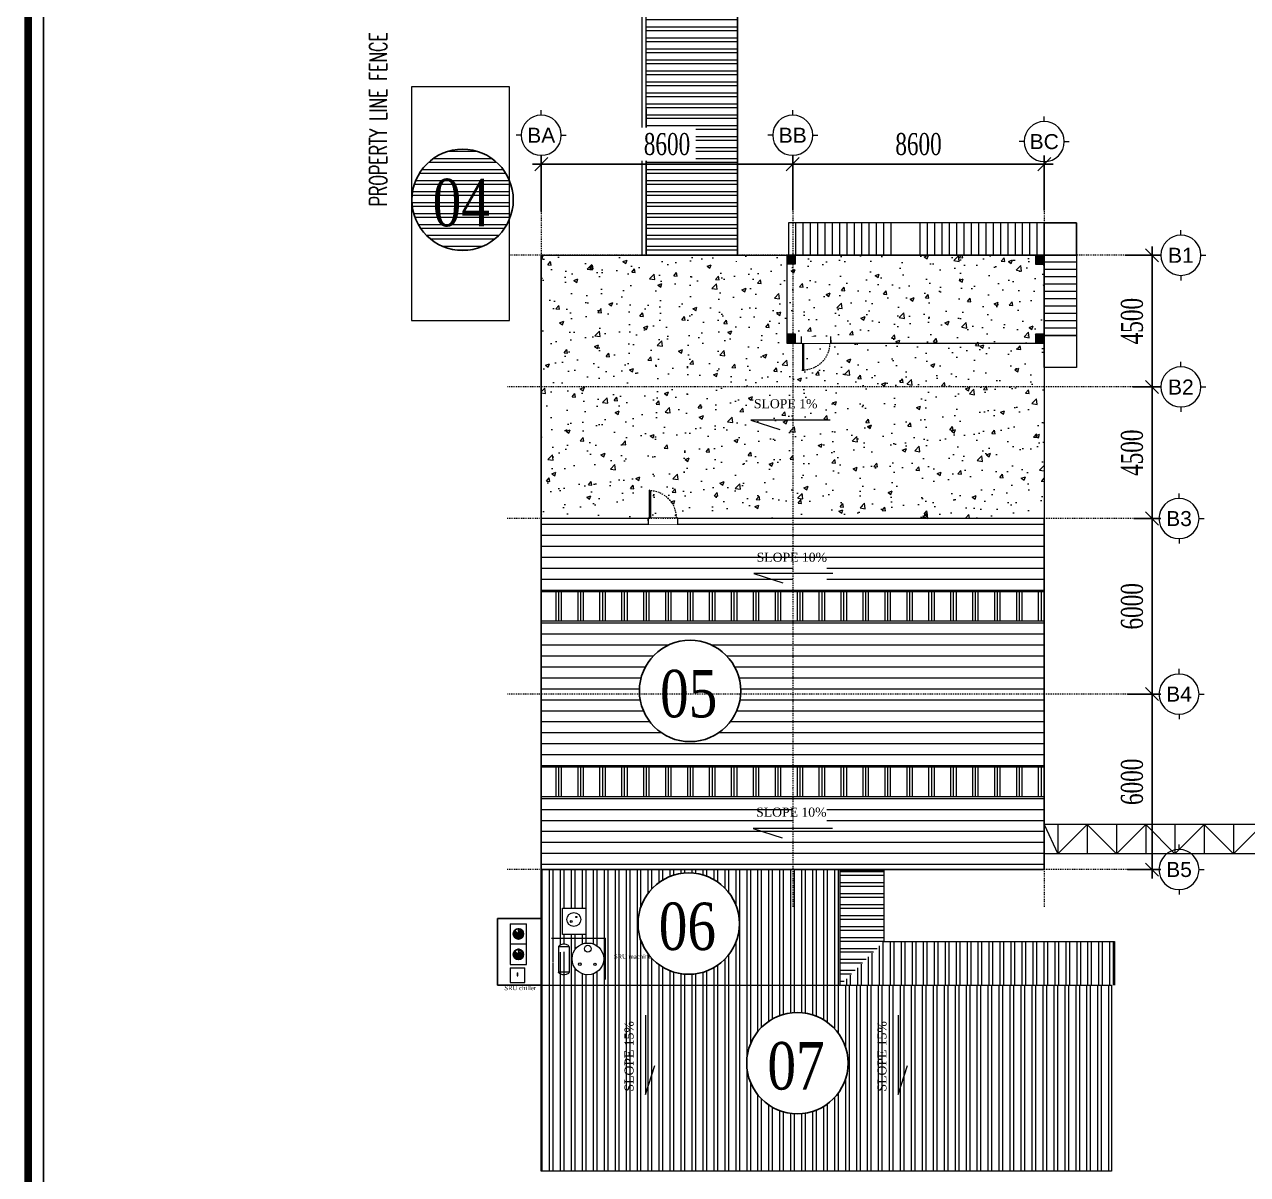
# Model space of a CAD drawing. Header units: inches. Extents: x 315041 to 662841, y -45540 to -35018.
# Drawn here: x 330807.6 to 330947, y -35911.8 to -35780.8 of the extents above; entities that cross this region are included whole.
import ezdxf
from ezdxf.enums import TextEntityAlignment as Align

# ---------------------------------------------------------------- set-up
doc = ezdxf.new("R2010")
doc.units = ezdxf.units.IN
doc.header["$MEASUREMENT"] = 0
for name, pattern in [('XRF-A-GRID LINE$0$CENTER', [50.8, 31.75, -6.35, 6.35, -6.35]), ('XRF-A-RF PLAN$0$ACAD_ISO02W100', [15, 12, -3]), ('XRF-A-RF PLAN$0$CENTER', [50.8, 31.75, -6.35, 6.35, -6.35]), ('XRF-A-RF PLAN$0$DASHED', [0.75, 0.5, -0.25]), ('XRF-A-RF PLAN$0$DASHED2', [0.375, 0.25, -0.125])]:
    doc.linetypes.add(name, pattern=pattern)
for name, color, linetype in [('7', 7, 'Continuous'), ('BAO KHUNG', 31, 'Continuous'), ('CAUTAO', 7, 'Continuous'), ('XRF-A-RF PLAN$0$cat1', 31, 'Continuous'), ('XRF-A-RF PLAN$0$Line', 7, 'Continuous'), ('XRF-A-RF PLAN$0$MText', 7, 'Continuous'), ('XRF-A-RF PLAN$0$Polyline', 7, 'Continuous'), ('XRF-A-RF PLAN$0$TL cloud', 4, 'Continuous'), ('XRF-A-RF PLAN$0$TL- Steel Platform Structure', 30, 'Continuous'), ('XRF-A-RF PLAN$0$TL-Roof', 60, 'Continuous')]:
    doc.layers.add(name, color=color, linetype=linetype)
for name, color, linetype, lineweight in [('XRF-A-GRID LINE$0$text', 2, 'Continuous', 20), ('XRF-A-GRID LINE$0$TL-AXIS', 252, 'Continuous', 15), ('XRF-A-GRID LINE$0$ZONES', 7, 'Continuous', 9), ('XRF-A-RF PLAN$0$DOOR 1', 140, 'Continuous', 15), ('XRF-A-RF PLAN$0$khuat', 9, 'XRF-A-RF PLAN$0$DASHED2', 15), ('XRF-A-RF PLAN$0$TL-AXIS', 252, 'XRF-A-RF PLAN$0$CENTER', 15), ('XRF-A-RF PLAN$0$TL-CSA-AXIS', 252, 'Continuous', 15), ('XRF-A-RF PLAN$0$TL-RC', 4, 'Continuous', 15), ('XRF-A-RF PLAN$0$WIPEOUT', 252, 'Continuous', 40)]:
    doc.layers.add(name, color=color, linetype=linetype, lineweight=lineweight)
doc.styles.add('ST1', font='times.ttf', dxfattribs={"width": 0.7})
doc.styles.add('vntimeh.shx', font='vntimeh.shx', dxfattribs={"width": 0.8, "bigfont": 'bigfont.shx'})
doc.styles.add('XRF-A-GRID LINE$0$ARIALH', font='VHARIAL.TTF')
doc.styles.add('XRF-A-RF PLAN$0$DIM', font='romans.shx', dxfattribs={"width": 0.65})
doc.styles.add('XRF-A-RF PLAN$0$Standard', font='arial.ttf')
doc.styles.add('XRF-A-RF PLAN$0$VNH', font='VHAVAN.TTF', dxfattribs={"height": 150})
doc.dimstyles.new('300', dxfattribs={"dimtxt": 2.5, "dimasz": 1.5, "dimexe": 1, "dimexo": 0, "dimgap": 1, "dimtad": 1, "dimtoh": 1, "dimdec": 0, "dimlfac": 300, "dimzin": 0, "dimdsep": 46, "dimtxsty": 'ST1', "dimblk": 'OBLIQUE', "dimcen": 1, "dimdle": 1, "dimclrd": 8, "dimclre": 8, "dimclrt": 3, "dimadec": 0, "dimazin": 0, "dimtfac": 1, "dimtdec": 0, "dimtix": 1, "dimtofl": 0, "dimtmove": 1, "dimatfit": 3, "dimfxl": 0, "dimtfill": 1, "dimtolj": 1, "dimtzin": 0, "dimlwd": -1, "dimlwe": -1, "dimarcsym": 1})
pattern_1 = [(180, (340786.3139, -31431.4911), (-9e-17, -1.25), []), (180, (340785.8972, -31431.0744), (-9e-17, -1.25), [])]
pattern_2 = [(180, (340786.3139, -31431.4911), (-2e-16, -1.25), [])]
pattern_3 = [(90, (340786.3139, -31431.491), (-2.5, 2e-16), []), (90, (340786.0014, -31431.491), (-2.5, 2e-16), []), (90, (340785.6889, -31431.491), (-2.5, 2e-16), [])]
pattern_4 = [(45, (340786.31387, -31431.491105), (-0.0589255651, 0.0589255651), [])]
pattern_5 = [(90, (9053.7001, 995.3109), (-1.25, 2e-16), []), (90, (9054.1168, 995.7276), (-1.25, 2e-16), [])]

# ---------------------------------------------------------------- blocks, each defined once
blk = doc.blocks.new('A$C75D82031')
at = {"layer": '7', "color": 147, "linetype": 'Continuous'}
blk.add_lwpolyline([(12.33, 57.61), (581.67, 57.61), (581.67, 409.19), (12.33, 409.19)], close=True, dxfattribs=at)
at = {"layer": 'BAO KHUNG', "color": 167, "linetype": 'Continuous', "const_width": 0.871}
blk.add_lwpolyline([(10.59, 9.07), (583.41, 9.07), (583.41, 410.93), (10.59, 410.93)], close=True, dxfattribs=at)
blk = doc.blocks.new('XRF-A-RF PLAN$0$A$C3F6F6984')
at = {"color": 8, "linetype": 'XRF-A-RF PLAN$0$CENTER'}
for p, q in [((0, 400), (800, 400)), ((400, 0), (400, 800))]:
    blk.add_line(p, q, dxfattribs=at)
at = {"color": 8}
for p, q in [((331, 386), (134, 346)), ((347, 354), (196, 221)), ((354, 453), (221, 604)), ((260, 712), (255, 714)), ((260, 89), (255, 85)), ((260, 712), (259, 707)), ((259, 707), (270, 706)), ((265, 97), (260, 93)), ((260, 93), (260, 89)), ((268, 103), (265, 102)), ((265, 102), (265, 97)), ((272, 113), (267, 110)), ((267, 110), (268, 103)), ((270, 706), (270, 697)), ((270, 697), (277, 699)), ((272, 113), (273, 129)), ((280, 134), (273, 129)), ((277, 699), (275, 692)), ((275, 692), (282, 691)), ((285, 143), (280, 139)), ((280, 139), (280, 134)), ((282, 691), (283, 686)), ((291, 152), (282, 151)), ((282, 151), (285, 143)), ((283, 686), (290, 683)), ((290, 683), (290, 678)), ((290, 678), (293, 676)), ((293, 676), (291, 671)), ((291, 671), (301, 668)), ((301, 164), (291, 162)), ((291, 162), (291, 152)), ((306, 177), (300, 172)), ((300, 172), (301, 164)), ((301, 668), (301, 661)), ((301, 661), (309, 660)), ((309, 660), (306, 652)), ((306, 652), (309, 648)), ((314, 188), (306, 182)), ((306, 182), (306, 177)), ((309, 648), (308, 640)), ((308, 640), (313, 637)), ((313, 637), (308, 632)), ((308, 632), (314, 627)), ((308, 632), (308, 632)), ((314, 203), (309, 197)), ((309, 197), (314, 188)), ((313, 210), (314, 203)), ((319, 210), (313, 210)), ((321, 614), (314, 627)), ((324, 611), (319, 604)), ((319, 604), (324, 601)), ((329, 226), (319, 224)), ((319, 224), (319, 218)), ((319, 218), (319, 210)), ((321, 614), (324, 611)), ((324, 601), (324, 594)), ((324, 594), (331, 594)), ((332, 233), (329, 233)), ((329, 233), (329, 226)), ((331, 594), (331, 584)), ((331, 584), (334, 584)), ((336, 239), (332, 239)), ((332, 239), (332, 233)), ((334, 584), (334, 584)), ((334, 584), (334, 578)), ((334, 578), (339, 578)), ((342, 247), (336, 246)), ((336, 246), (336, 239)), ((339, 578), (339, 573)), ((339, 573), (344, 571)), ((350, 254), (342, 252)), ((342, 252), (342, 247)), ((344, 571), (344, 563)), ((344, 563), (349, 563)), ((349, 563), (345, 555)), ((345, 555), (350, 555)), ((386, 469), (346, 666)), ((350, 555), (349, 548)), ((349, 548), (355, 544)), ((350, 262), (350, 254)), ((358, 262), (350, 262)), ((355, 544), (355, 535)), ((355, 535), (360, 535)), ((358, 532), (360, 535)), ((360, 529), (358, 532)), ((360, 273), (358, 262)), ((360, 529), (360, 521)), ((360, 521), (367, 519)), ((367, 273), (360, 273)), ((367, 519), (365, 512)), ((365, 512), (370, 507)), ((370, 507), (365, 504)), ((365, 504), (373, 501)), ((367, 283), (367, 273)), ((372, 283), (367, 283)), ((373, 501), (370, 496)), ((370, 496), (375, 491)), ((375, 437), (370, 429)), ((370, 429), (375, 426)), ((378, 447), (372, 444)), ((372, 444), (375, 437)), ((376, 301), (372, 300)), ((372, 300), (373, 293)), ((373, 293), (372, 290)), ((372, 290), (372, 283)), ((375, 491), (375, 485)), ((375, 485), (380, 480)), ((375, 426), (380, 419)), ((380, 419), (375, 414)), ((375, 414), (380, 409)), ((380, 409), (375, 403)), ((375, 403), (381, 399)), ((381, 309), (376, 305)), ((376, 305), (376, 301)), ((380, 480), (378, 476)), ((378, 476), (381, 473)), ((385, 462), (378, 455)), ((378, 455), (378, 447)), ((381, 399), (378, 395)), ((378, 395), (385, 390)), ((380, 409), (380, 409)), ((385, 390), (380, 381)), ((380, 381), (385, 378)), ((381, 473), (381, 465)), ((381, 465), (385, 462)), ((385, 378), (381, 368)), ((381, 368), (383, 362)), ((382, 315), (381, 309)), ((388, 314), (382, 315)), ((383, 362), (391, 357)), ((395, 327), (388, 326)), ((388, 326), (388, 314)), ((391, 357), (393, 349)), ((393, 349), (393, 345)), ((393, 345), (399, 339)), ((399, 339), (395, 336)), ((395, 336), (395, 327)), ((414, 331), (454, 134)), ((579, 196), (446, 347)), ((449, 449), (647, 647)), ((449, 351), (647, 153)), ((604, 579), (453, 446)), ((469, 414), (666, 454))]:
    blk.add_line(p, q, dxfattribs=at)
for radius in [350, 70]:
    blk.add_circle((400, 400), radius, dxfattribs=at)
for centre, radius, start, end in [((141, 312), 35, 101.38841, 175.53743), ((212, 307), 106, 175.53743, 237.23938), ((173, 247), 35, 237.23938, 311.38841), ((247, 627), 35, 147.23938, 221.38841), ((307, 588), 106, 85.53743, 147.23938), ((400, 400), 336, 245.59179, 114.14571), ((400, 400), 322, 245.72287, 112.61675), ((400, 400), 308, 245.51721, 112.09153), ((400, 400), 280, 245.45336, 110.66881), ((400, 400), 238, 246.75817, 110.57755), ((312, 659), 35, 11.38841, 85.53743), ((400, 400), 196, 245.64835, 109.79535), ((400, 400), 154, 251.16998, 108.31454), ((400, 400), 112, 255.73424, 105.73118), ((488, 141), 35, 191.38841, 265.53743), ((493, 212), 106, 265.53743, 327.23938), ((553, 173), 35, 327.23938, 41.38841), ((627, 553), 35, 57.23938, 131.38841), ((588, 493), 106, 355.53743, 57.23938), ((659, 488), 35, 281.38841, 355.53743)]:
    blk.add_arc(centre, radius, start, end, dxfattribs=at)
blk = doc.blocks.new('XRF-A-RF PLAN$0$A$C4d860a68')
at = {"layer": 'XRF-A-RF PLAN$0$TL- Steel Platform Structure', "lineweight": 0, "ltscale": 1e-09}
for p, q in [((0, 4950), (0, 3850)), ((250, 4950), (250, 3850)), ((500, 4950), (500, 3850)), ((750, 4950), (750, 3850)), ((1000, 4950), (1000, 3850)), ((1250, 4950), (1250, 3850)), ((1500, 4950), (1500, 3850)), ((1750, 4950), (1750, 3850)), ((2000, 4950), (2000, 3850)), ((2250, 4950), (2250, 3850)), ((2500, 4950), (2500, 3850)), ((2750, 4950), (2750, 3850)), ((3000, 4950), (3000, 3850)), ((3250, 4950), (3250, 3850)), ((3500, 4950), (3500, 3850)), ((4500, 4950), (4500, 3850)), ((4750, 4950), (4750, 3850)), ((5000, 4950), (5000, 3850)), ((5250, 4950), (5250, 3850)), ((5500, 4950), (5500, 3850)), ((5750, 4950), (5750, 3850)), ((6000, 4950), (6000, 3850)), ((6250, 4950), (6250, 3850)), ((6500, 4950), (6500, 3850)), ((6750, 4950), (6750, 3850)), ((7000, 4950), (7000, 3850)), ((7250, 4950), (7250, 3850)), ((7500, 4950), (7500, 3850)), ((7750, 4950), (7750, 3850)), ((8000, 4950), (8000, 3850)), ((8250, 4950), (8250, 3850)), ((8500, 4950), (8500, 3850)), ((8750, 4950), (8750, 3850)), ((9850, 3850), (8766, 3850)), ((9850, 3600), (8750, 3600)), ((9850, 3350), (8750, 3350)), ((9850, 3100), (8750, 3100)), ((9850, 2850), (8750, 2850)), ((9850, 2600), (8750, 2600)), ((9850, 2350), (8750, 2350)), ((9850, 2100), (8750, 2100)), ((9850, 1850), (8750, 1850)), ((9850, 1600), (8750, 1600)), ((9850, 1350), (8750, 1350)), ((9850, 1100), (8750, 1100))]:
    blk.add_line(p, q, dxfattribs=at)
for points in [[(9850, 4950), (0, 4950), (0, 3850), (9850, 3850)], [(8750, 4950), (9850, 4950), (9850, 3850), (8750, 3850)], [(8750, 1100), (9850, 1100), (9850, 0), (8750, 0)]]:
    blk.add_lwpolyline(points, close=True, dxfattribs=at)
for points in [[(8750, 3850), (8750, 1100)], [(9850, 3850), (9850, 1100)]]:
    blk.add_lwpolyline(points, dxfattribs=at)
blk = doc.blocks.new('XRF-A-RF PLAN$0$pb')
at = {"layer": 'XRF-A-RF PLAN$0$TL- Steel Platform Structure', "lineweight": 0, "ltscale": 1e-09}
for p, q in [((-2252251, -1332146), (-2261191, -1332146)), ((-2261191, -1332146), (-2260721, -1333146)), ((-2260721, -1332146), (-2260721, -1333146)), ((-2260721, -1333146), (-2259721, -1332146)), ((-2259721, -1332146), (-2259721, -1333146)), ((-2259721, -1332146), (-2258721, -1333146)), ((-2258721, -1332146), (-2258721, -1333146)), ((-2258721, -1333146), (-2257721, -1332146)), ((-2257721, -1332146), (-2257721, -1333146)), ((-2257721, -1332146), (-2256721, -1333146)), ((-2256721, -1332146), (-2256721, -1333146)), ((-2256721, -1333146), (-2255721, -1332146)), ((-2255721, -1332146), (-2255721, -1333146)), ((-2255721, -1332146), (-2254721, -1333146)), ((-2254721, -1332146), (-2254721, -1333146)), ((-2254721, -1333146), (-2253721, -1332146)), ((-2253721, -1332146), (-2252721, -1333146)), ((-2252721, -1333146), (-2252251, -1332146)), ((-2252251, -1333146), (-2261191, -1333146))]:
    blk.add_line(p, q, dxfattribs=at)
blk = doc.blocks.new('XRF-A-RF PLAN$0$D 1000')
at = {"color": 8, "ltscale": 3}
blk.add_line((35, 150), (965, 150), dxfattribs=at)
at = {"ltscale": 3}
for points in [[(35, 1097), (30, 1097), (30, 1063), (35, 1063)], [(35, 150), (35, 1080), (75, 1080), (75, 150)], [(37, 152), (37, 1078), (73, 1078), (73, 152)]]:
    blk.add_lwpolyline(points, close=True, dxfattribs=at)
for points in [[(50, 100), (50, 50), (0, 50), (0, 150), (35, 150), (35, 100), (50, 100), (50, 50)], [(950, 100), (950, 50), (1000, 50), (1000, 150), (965, 150), (965, 100), (950, 100), (950, 50)]]:
    blk.add_lwpolyline(points, dxfattribs=at)
blk.add_circle((35, 150), 10.4, dxfattribs=at)
at = {"color": 8, "linetype": 'XRF-A-RF PLAN$0$DASHED', "ltscale": 100}
blk.add_arc((35, 150), 930, 360, 90, dxfattribs=at)
blk.add_wipeout([(0, 150), (0, -70), (1000, -70), (1000, 150)]).dxf.layer = 'XRF-A-RF PLAN$0$WIPEOUT'
for points in [[(0, 150), (0, -70)], [(1000, 150), (1000, -70)]]:
    blk.add_lwpolyline(points)
blk = doc.blocks.new('XRF-A-GRID LINE$0$truc')
at = {"layer": 'XRF-A-GRID LINE$0$text', "color": 8}
for p, q in [((0, 4), (0, 5)), ((-4, 0), (-5, 0)), ((4, 0), (5, 0)), ((0, -4), (0, -5))]:
    blk.add_line(p, q, dxfattribs=at)
blk.add_circle((0, 0), 4, dxfattribs=at)
at = {"layer": 'XRF-A-GRID LINE$0$text', "color": 8, "style": 'XRF-A-GRID LINE$0$ARIALH'}
blk.add_attdef('TENTRUCDINHVI', text='', height=3, dxfattribs=at).set_placement((0, 0), align=Align.MIDDLE)
blk = doc.blocks.new('XRF-A-GRID LINE')
at = {"layer": 'XRF-A-GRID LINE$0$TL-AXIS', "linetype": 'XRF-A-GRID LINE$0$CENTER', "lineweight": 0, "ltscale": 0.01}
for p, q in [((-2975945, -1309435), (-2975945, -1334959)), ((-2967345, -1309435), (-2967345, -1334959)), ((-2958745, -1309435), (-2958745, -1334959)), ((-2955302, -1312682), (-2977031, -1312682)), ((-2954994, -1317182), (-2977110, -1317182)), ((-2955302, -1321682), (-2977110, -1321682)), ((-2954994, -1327682), (-2977110, -1327682)), ((-2955302, -1333682), (-2977110, -1333682))]:
    blk.add_line(p, q, dxfattribs=at)
ref = blk.add_blockref('XRF-A-GRID LINE$0$truc', (-2975945, -1308578), dxfattribs=dict(at, xscale=-171.4285714291036, yscale=171.4285714291036, zscale=171.4285714285714, rotation=180))
ref.add_attrib('TENTRUCDINHVI', 'BA', dxfattribs={"layer": 'XRF-A-GRID LINE$0$ZONES', "height": 514.3, "style": 'XRF-A-GRID LINE$0$ARIALH'}).set_placement((-2975945, -1308578), align=Align.MIDDLE)
ref = blk.add_blockref('XRF-A-GRID LINE$0$truc', (-2967345, -1308578), dxfattribs=dict(at, xscale=-171.4285714291036, yscale=171.4285714291036, zscale=171.4285714285714, rotation=180))
ref.add_attrib('TENTRUCDINHVI', 'BB', dxfattribs={"layer": 'XRF-A-GRID LINE$0$ZONES', "height": 514.3, "style": 'XRF-A-GRID LINE$0$ARIALH'}).set_placement((-2967345, -1308578), align=Align.MIDDLE)
ref = blk.add_blockref('XRF-A-GRID LINE$0$truc', (-2958745, -1308795), dxfattribs=dict(at, xscale=-171.4285714291036, yscale=171.4285714291036, zscale=171.4285714285714, rotation=180))
ref.add_attrib('TENTRUCDINHVI', 'BC', dxfattribs={"layer": 'XRF-A-GRID LINE$0$ZONES', "height": 514.3, "style": 'XRF-A-GRID LINE$0$ARIALH'}).set_placement((-2958745, -1308795), align=Align.MIDDLE)
ref = blk.add_blockref('XRF-A-GRID LINE$0$truc', (-2954073, -1312682), dxfattribs=dict(at, xscale=-171.4285714291036, yscale=171.4285714291036, zscale=171.4285714285714, rotation=180))
ref.add_attrib('TENTRUCDINHVI', 'B1', dxfattribs={"layer": 'XRF-A-GRID LINE$0$ZONES', "height": 514.3, "style": 'XRF-A-GRID LINE$0$ARIALH'}).set_placement((-2954073, -1312682), align=Align.MIDDLE)
ref = blk.add_blockref('XRF-A-GRID LINE$0$truc', (-2954073, -1317182), dxfattribs=dict(at, xscale=-171.4285714291036, yscale=171.4285714291036, zscale=171.4285714285714, rotation=180))
ref.add_attrib('TENTRUCDINHVI', 'B2', dxfattribs={"layer": 'XRF-A-GRID LINE$0$ZONES', "height": 514.3, "style": 'XRF-A-GRID LINE$0$ARIALH'}).set_placement((-2954073, -1317182), align=Align.MIDDLE)
ref = blk.add_blockref('XRF-A-GRID LINE$0$truc', (-2954137, -1321682), dxfattribs=dict(at, xscale=-171.4285714291036, yscale=171.4285714291036, zscale=171.4285714285714, rotation=180))
ref.add_attrib('TENTRUCDINHVI', 'B3', dxfattribs={"layer": 'XRF-A-GRID LINE$0$ZONES', "height": 514.3, "style": 'XRF-A-GRID LINE$0$ARIALH'}).set_placement((-2954137, -1321682), align=Align.MIDDLE)
ref = blk.add_blockref('XRF-A-GRID LINE$0$truc', (-2954137, -1327682), dxfattribs=dict(at, xscale=-171.4285714291036, yscale=171.4285714291036, zscale=171.4285714285714, rotation=180))
ref.add_attrib('TENTRUCDINHVI', 'B4', dxfattribs={"layer": 'XRF-A-GRID LINE$0$ZONES', "height": 514.3, "style": 'XRF-A-GRID LINE$0$ARIALH'}).set_placement((-2954137, -1327682), align=Align.MIDDLE)
ref = blk.add_blockref('XRF-A-GRID LINE$0$truc', (-2954137, -1333682), dxfattribs=dict(at, xscale=-171.4285714291036, yscale=171.4285714291036, zscale=171.4285714285714, rotation=180))
ref.add_attrib('TENTRUCDINHVI', 'B5', dxfattribs={"layer": 'XRF-A-GRID LINE$0$ZONES', "height": 514.3, "style": 'XRF-A-GRID LINE$0$ARIALH'}).set_placement((-2954137, -1333682), align=Align.MIDDLE)
blk = doc.blocks.new('_Oblique')
at = {"color": 0, "linetype": 'ByBlock', "lineweight": -2}
blk.add_line((-0.5, -0.5), (0.5, 0.5), dxfattribs=at)
blk = doc.blocks.new('*D86')
at = {"color": 8, "linetype": 'Continuous', "transparency": 16777216}
for p, q in [((330936.12, -35878.1), (330936.12, -35856.1)), ((330933.33, -35857.1), (330937.12, -35857.1)), ((330933.33, -35877.1), (330937.12, -35877.1))]:
    blk.add_line(p, q, dxfattribs=at)
at = {"layer": 'Defpoints', "color": 0, "transparency": 16777216}
for p in [(330933.33, -35857.1), (330936.12, -35857.1), (330933.33, -35877.1)]:
    blk.add_point(p, dxfattribs=at)
at = {"color": 8, "transparency": 16777216, "xscale": 1.5, "yscale": 1.5, "zscale": 1.5}
for p, rotation in [((330936.12, -35857.1), 90), ((330936.12, -35877.1), 270)]:
    blk.add_blockref('_Oblique', p, dxfattribs=dict(at, rotation=rotation))
at = {"color": 3, "transparency": 16777216, "insert": (330933.84, -35867.1), "char_height": 2.5, "attachment_point": 5, "rotation": 90, "style": 'ST1', "bg_fill": 3, "box_fill_scale": 1.25, "bg_fill_color": 256, "bg_fill_true_color": 13158600, "bg_fill_transparency": 16672372}
blk.add_mtext('\\A1;6000', dxfattribs=at)
blk = doc.blocks.new('*D87')
at = {"color": 8, "linetype": 'Continuous', "transparency": 16777216}
for p, q in [((330934.04, -35837.1), (330937.12, -35837.1)), ((330936.12, -35858.1), (330936.12, -35836.1)), ((330933.33, -35857.1), (330937.12, -35857.1))]:
    blk.add_line(p, q, dxfattribs=at)
at = {"layer": 'Defpoints', "color": 0, "transparency": 16777216}
for p in [(330934.04, -35837.1), (330936.12, -35837.1), (330933.33, -35857.1)]:
    blk.add_point(p, dxfattribs=at)
at = {"color": 8, "transparency": 16777216, "xscale": 1.5, "yscale": 1.5, "zscale": 1.5}
for p, rotation in [((330936.12, -35837.1), 90), ((330936.12, -35857.1), 270)]:
    blk.add_blockref('_Oblique', p, dxfattribs=dict(at, rotation=rotation))
at = {"color": 3, "transparency": 16777216, "insert": (330933.84, -35847.1), "char_height": 2.5, "attachment_point": 5, "rotation": 90, "style": 'ST1', "bg_fill": 3, "box_fill_scale": 1.25, "bg_fill_color": 256, "bg_fill_true_color": 13158600, "bg_fill_transparency": 1019152}
blk.add_mtext('\\A1;6000', dxfattribs=at)
blk = doc.blocks.new('*D88')
at = {"color": 8, "linetype": 'Continuous', "transparency": 16777216}
for p, q in [((330936.12, -35838.1), (330936.12, -35821.1)), ((330933.93, -35822.1), (330937.12, -35822.1)), ((330934.04, -35837.1), (330937.12, -35837.1))]:
    blk.add_line(p, q, dxfattribs=at)
at = {"layer": 'Defpoints', "color": 0, "transparency": 16777216}
for p in [(330933.93, -35822.1), (330936.12, -35822.1), (330934.04, -35837.1)]:
    blk.add_point(p, dxfattribs=at)
at = {"color": 8, "transparency": 16777216, "xscale": 1.5, "yscale": 1.5, "zscale": 1.5}
for p, rotation in [((330936.12, -35822.1), 90), ((330936.12, -35837.1), 270)]:
    blk.add_blockref('_Oblique', p, dxfattribs=dict(at, rotation=rotation))
at = {"color": 3, "transparency": 16777216, "insert": (330933.84, -35829.6), "char_height": 2.5, "attachment_point": 5, "rotation": 90, "style": 'ST1', "bg_fill": 3, "box_fill_scale": 1.25, "bg_fill_color": 256, "bg_fill_true_color": 13158600, "bg_fill_transparency": 1019152}
blk.add_mtext('\\A1;4500', dxfattribs=at)
blk = doc.blocks.new('*D89')
at = {"color": 8, "linetype": 'Continuous', "transparency": 16777216}
for p, q in [((330936.12, -35823.1), (330936.12, -35806.1)), ((330933, -35807.1), (330937.12, -35807.1)), ((330933.93, -35822.1), (330937.12, -35822.1))]:
    blk.add_line(p, q, dxfattribs=at)
at = {"layer": 'Defpoints', "color": 0, "transparency": 16777216}
for p in [(330933, -35807.1), (330936.12, -35807.1), (330933.93, -35822.1)]:
    blk.add_point(p, dxfattribs=at)
at = {"color": 8, "transparency": 16777216, "xscale": 1.5, "yscale": 1.5, "zscale": 1.5}
for p, rotation in [((330936.12, -35807.1), 90), ((330936.12, -35822.1), 270)]:
    blk.add_blockref('_Oblique', p, dxfattribs=dict(at, rotation=rotation))
at = {"color": 3, "transparency": 16777216, "insert": (330933.84, -35814.6), "char_height": 2.5, "attachment_point": 5, "rotation": 90, "style": 'ST1', "bg_fill": 3, "box_fill_scale": 1.25, "bg_fill_color": 256, "bg_fill_true_color": 13158600, "bg_fill_transparency": 1019152}
blk.add_mtext('\\A1;4500', dxfattribs=at)
blk = doc.blocks.new('*D90')
at = {"color": 8, "linetype": 'Continuous', "transparency": 16777216}
for p, q in [((330895.16, -35801.98), (330895.16, -35795.72)), ((330923.83, -35801.98), (330923.83, -35795.72)), ((330924.83, -35796.72), (330894.16, -35796.72))]:
    blk.add_line(p, q, dxfattribs=at)
at = {"layer": 'Defpoints', "color": 0, "transparency": 16777216}
for p in [(330895.16, -35796.72), (330895.16, -35801.98), (330923.83, -35801.98)]:
    blk.add_point(p, dxfattribs=at)
at = {"color": 8, "transparency": 16777216, "xscale": 1.5, "yscale": 1.5, "zscale": 1.5, "rotation": 180}
blk.add_blockref('_Oblique', (330895.16, -35796.72), dxfattribs=at)
at = {"color": 8, "transparency": 16777216, "xscale": 1.5, "yscale": 1.5, "zscale": 1.5}
blk.add_blockref('_Oblique', (330923.83, -35796.72), dxfattribs=at)
at = {"color": 3, "transparency": 16777216, "insert": (330909.5, -35794.44), "char_height": 2.5, "attachment_point": 5, "style": 'ST1', "bg_fill": 3, "box_fill_scale": 1.25, "bg_fill_color": 256, "bg_fill_true_color": 13158600, "bg_fill_transparency": 1019152}
blk.add_mtext('\\A1;8600', dxfattribs=at)
blk = doc.blocks.new('*D91')
at = {"color": 8, "linetype": 'Continuous', "transparency": 16777216}
for p, q in [((330866.5, -35802.12), (330866.5, -35795.72)), ((330895.16, -35801.98), (330895.16, -35795.72)), ((330896.16, -35796.72), (330865.5, -35796.72))]:
    blk.add_line(p, q, dxfattribs=at)
at = {"layer": 'Defpoints', "color": 0, "transparency": 16777216}
for p in [(330866.5, -35796.72), (330866.5, -35802.12), (330895.16, -35801.98)]:
    blk.add_point(p, dxfattribs=at)
at = {"color": 8, "transparency": 16777216, "xscale": 1.5, "yscale": 1.5, "zscale": 1.5, "rotation": 180}
blk.add_blockref('_Oblique', (330866.5, -35796.72), dxfattribs=at)
at = {"color": 8, "transparency": 16777216, "xscale": 1.5, "yscale": 1.5, "zscale": 1.5}
blk.add_blockref('_Oblique', (330895.16, -35796.72), dxfattribs=at)
at = {"color": 3, "transparency": 16777216, "insert": (330880.83, -35794.44), "char_height": 2.5, "attachment_point": 5, "style": 'ST1', "bg_fill": 3, "box_fill_scale": 1.25, "bg_fill_color": 256, "bg_fill_true_color": 13158600, "bg_fill_transparency": 1019152}
blk.add_mtext('\\A1;8600', dxfattribs=at)

msp = doc.modelspace()

# ---------------------------------------------------------------- hatches: boundary and pattern name
at = {"layer": 'XRF-A-RF PLAN$0$TL-RC', "lineweight": 0, "ltscale": 1e-09, "transparency": 33554559}
h = msp.add_hatch(dxfattribs=at)
h.set_pattern_fill('AR-CONC', color=256, scale=0.666667)
h.set_pattern_definition([(50, (340786.314, -31431.491), (4.7817346, -0.4183476), [0.5, -5.5]), (355, (340786.314, -31431.491), (-0.925009, 5.0146142), [0.4, -4.4]), (100.451444, (340786.7124, -31431.526), (3.8567256, 4.5962666), [0.4249346, -4.6742807]), (46.1842, (340786.314, -31430.158), (7.1149422, -1.103462), [0.75, -8.25]), (96.635635, (340786.907, -31430.25), (6.2310796, 6.494124), [0.6374023, -7.011425]), (351.184164, (340786.314, -31430.158), (6.2310796, 6.494124), [0.6, -6.6]), (21, (340786.9805, -31430.491), (3.9793803, -2.684126), [0.5, -5.5]), (326, (340786.9805, -31430.491), (1.6221022, 4.8343336), [0.4, -4.4]), (71.451445, (340787.312, -31430.715), (5.6014825, 2.1502077), [0.4249346, -4.6742807]), (37.5, (340786.3139, -31431.4911), (0.0810657, 2.21929236), [0, -4.3466667, 0, -4.4666667, 0, -4.4166667]), (7.5, (340786.3139, -31431.491), (1.7537969, 2.6294114), [0, -2.54666667, 0, -4.24666667, 0, -1.68333333]), (327.5, (340784.8272, -31431.4911), (3.55881624, -0.1503658), [0, -1.6666667, 0, -5.2, 0, -6.9]), (317.5, (340784.1605, -31431.491), (3.8879078, 0.66736655), [0, -2.1666667, 0, -3.4533333, 0, -4.9])])
h.paths.add_polyline_path([(330866.4965, -35807.0965), (330923.8298, -35807.0665), (330923.8298, -35877.0965), (330923.8298, -35837.0965), (330866.4965, -35837.0965)])
at = {"layer": 'XRF-A-RF PLAN$0$TL-RC', "lineweight": 0, "ltscale": 1e-09}
h = msp.add_hatch(dxfattribs=at)
h.set_pattern_fill('ANSI31', color=256, scale=0.666667)
h.set_pattern_definition(pattern_4)
h.paths.add_polyline_path([(330894.4965, -35808.0665), (330895.4965, -35808.0665), (330895.4965, -35807.0665), (330894.4965, -35807.0665)])
h = msp.add_hatch(dxfattribs=at)
h.set_pattern_fill('ANSI31', color=256, scale=0.666667)
h.set_pattern_definition(pattern_4)
h.paths.add_polyline_path([(330922.8298, -35808.0965), (330923.8298, -35808.0965), (330923.8298, -35807.0965), (330922.8298, -35807.0965)])
h = msp.add_hatch(dxfattribs=at)
h.set_pattern_fill('ANSI31', color=256, scale=0.666667)
h.set_pattern_definition(pattern_4)
h.paths.add_polyline_path([(330894.4965, -35817.0965), (330895.4965, -35817.0965), (330895.4965, -35816.0965), (330894.4965, -35816.0965)])
h = msp.add_hatch(dxfattribs=at)
h.set_pattern_fill('ANSI31', color=256, scale=0.666667)
h.set_pattern_definition(pattern_4)
h.paths.add_polyline_path([(330922.8298, -35817.0965), (330923.8298, -35817.0965), (330923.8298, -35816.0965), (330922.8298, -35816.0965)])
at = {"layer": 'XRF-A-RF PLAN$0$TL-Roof', "lineweight": 0, "ltscale": 1e-09, "transparency": 33554687}
h = msp.add_hatch(dxfattribs=at)
h.set_pattern_fill('ANSI32', color=256, scale=3.333333, angle=135)
h.set_pattern_definition(pattern_1)
h.paths.add_polyline_path([(330888.8641, -35774.3116), (330878.4641, -35774.3116), (330878.4641, -35807.0848), (330888.8641, -35807.0848)])
h = msp.add_hatch(dxfattribs=at)
h.set_pattern_fill('ANSI32', color=256, scale=3.333333, angle=135)
h.set_pattern_definition(pattern_1)
h.paths.add_polyline_path([(330862.8748, -35802.9777), (330862.8748, -35798.5848, 0.82178196), (330851.756, -35800.7812, 0.82178196)])
at = {"layer": 'XRF-A-RF PLAN$0$TL-Roof', "lineweight": 0, "ltscale": 1e-09, "transparency": 33554559}
h = msp.add_hatch(dxfattribs=at)
h.set_pattern_fill('ANSI31', color=256, scale=10, angle=135)
h.set_pattern_definition(pattern_2)
h.paths.add_polyline_path([(330895.1631, -35848.7632), (330866.4965, -35848.7632), (330866.4965, -35845.4298), (330895.1631, -35845.4298)], flags=17)
edge = h.paths.add_edge_path()
edge.add_arc((330883.4564, -35856.7404), 5.7764, 356.465794, 543.534206)
edge.add_line((330877.691, -35857.0965), (330866.4965, -35857.0965))
edge.add_line((330866.4965, -35857.0965), (330866.4965, -35837.0965))
edge.add_line((330866.4965, -35837.0965), (330895.1631, -35837.0965))
edge.add_line((330895.1631, -35837.0965), (330895.1631, -35857.0965))
edge.add_line((330895.1631, -35857.0965), (330889.2218, -35857.0965))
h = msp.add_hatch(dxfattribs=at)
h.set_pattern_fill('ANSI31', color=256, scale=10, angle=135)
h.set_pattern_definition(pattern_2)
h.paths.add_polyline_path([(330923.8298, -35837.0965), (330895.1631, -35837.0965), (330895.1631, -35857.0965), (330923.8298, -35857.0965)])
h.paths.add_polyline_path([(330895.1631, -35848.7632), (330895.1631, -35845.4298), (330923.8298, -35845.4298), (330923.8298, -35848.7632)])
h.paths.add_polyline_path([(330890.6973, -35844.3075), (330899.0554, -35844.3075), (330899.0554, -35841.8307), (330890.6973, -35841.8307)])
h = msp.add_hatch(dxfattribs=at)
h.set_pattern_fill('PLAST', color=256, scale=10, angle=90)
h.set_pattern_definition(pattern_3)
h.paths.add_polyline_path([(330866.4965, -35845.4298), (330866.4965, -35848.7632), (330923.8298, -35848.7632), (330923.8298, -35845.4298)])
h = msp.add_hatch(dxfattribs=at)
h.set_pattern_fill('ANSI31', color=256, scale=10, angle=135)
h.set_pattern_definition(pattern_2)
h.paths.add_polyline_path([(330866.4965, -35868.7632), (330866.4965, -35865.4298), (330895.1631, -35865.4298), (330895.1631, -35868.7632)], flags=17)
edge = h.paths.add_edge_path()
edge.add_arc((330883.4564, -35856.7404), 5.7764, 183.534206, 356.465794)
edge.add_line((330889.2218, -35857.0965), (330895.1631, -35857.0965))
edge.add_line((330895.1631, -35857.0965), (330895.1631, -35877.0932))
edge.add_line((330895.1631, -35877.0932), (330866.4965, -35877.0932))
edge.add_line((330866.4965, -35877.0932), (330866.4965, -35857.0965))
edge.add_line((330866.4965, -35857.0965), (330877.691, -35857.0965))
h = msp.add_hatch(dxfattribs=at)
h.set_pattern_fill('ANSI31', color=256, scale=10, angle=135)
h.set_pattern_definition(pattern_2)
h.paths.add_polyline_path([(330923.8086, -35877.0931), (330895.142, -35877.0629), (330895.1631, -35857.0629), (330923.8298, -35857.0932)])
h.paths.add_polyline_path([(330895.1649, -35865.4025), (330895.1614, -35868.7359), (330923.828, -35868.7632), (330923.8315, -35865.4298)])
h.paths.add_polyline_path([(330890.6838, -35869.8471), (330899.0419, -35869.8559), (330899.0393, -35872.3328), (330890.6812, -35872.324)])
h = msp.add_hatch(dxfattribs=at)
h.set_pattern_fill('PLAST', color=256, scale=10, angle=90)
h.set_pattern_definition(pattern_3)
h.paths.add_polyline_path([(330866.4965, -35865.4298), (330866.4965, -35868.7632), (330923.8298, -35868.7632), (330923.8298, -35865.4298)])
at = {"layer": 'XRF-A-RF PLAN$0$TL-Roof', "lineweight": 0, "ltscale": 1e-09}
h = msp.add_hatch(dxfattribs=at)
h.set_pattern_fill('ANSI32', color=8, scale=3.333333, angle=45)
h.set_pattern_definition(pattern_5)
h.paths.add_polyline_path([(330866.4965, -35877.0965), (330866.4965, -35890.2665), (330900.562, -35890.2665), (330900.562, -35877.0965)])
h.paths.add_polyline_path([(330877.5279, -35883.2545, -1), (330889.0806, -35883.2545, -1)], flags=16)
h.paths.add_polyline_path([(330870.0053, -35887.2702, -1), (330873.6143, -35887.2702, -1)], flags=16)
h.paths.add_polyline_path([(330871.5865, -35881.4964), (330871.5865, -35884.4964), (330868.9198, -35884.4964), (330868.9198, -35881.4964)], flags=16)
h.paths.add_polyline_path([(330868.8264, -35885.6309, -0.05227075), (330869.0812, -35885.6054, -1258650.78720496), (330869.0812, -35885.6054, 0.05226962), (330868.8264, -35885.6309, 0.06495033), (330868.64, -35885.6956, 0.10419907), (330868.4972, -35885.809, 0.17470452), (330868.4596, -35885.9134), (330868.5649, -35885.9134, -0.06565644), (330868.706, -35885.7724, 0.36797853), (330868.4972, -35885.809, -0.10420926), (330868.64, -35885.6956, -0.06494783), (330868.8264, -35885.6309, -0.10246422), (330869.3246, -35885.6309, -0.0649461), (330869.511, -35885.6956, -1.05330178), (330869.0755, -35886.4642, -1.0532977), (330868.64, -35885.6956, -0.06494614)], flags=16)
h.paths.add_polyline_path([(330869.0755, -35889.0864, -856.74974434), (330869.0812, -35889.0864, -20.02647662), (330869.3246, -35889.0609, -0.00000767), (330869.3246, -35889.0609, -0.0510993)], flags=16)
h.paths.add_polyline_path([(330878.3077, -35879.5528), (330888.0019, -35879.5528), (330888.0019, -35887.6528), (330878.3077, -35887.6528)], flags=24)
h.paths.add_polyline_path([(330874.6565, -35886.6397), (330878.9609, -35886.6397), (330878.9609, -35887.4139), (330874.6565, -35887.4139)], flags=24)
at = {"layer": 'XRF-A-RF PLAN$0$TL-Roof', "lineweight": 0, "ltscale": 1e-09, "transparency": 33554687}
h = msp.add_hatch(dxfattribs=at)
h.set_pattern_fill('ANSI32', color=8, scale=3.333333, angle=135)
h.set_pattern_definition(pattern_1)
h.paths.add_polyline_path([(330905.562, -35877.1514), (330900.562, -35877.1514), (330900.562, -35890.2847), (330905.562, -35885.2847)])
h.paths.add_polyline_path([(330901.0922, -35884.6466), (330904.765, -35884.6466), (330904.765, -35882.5076), (330901.0922, -35882.5076)], flags=24)
h = msp.add_hatch(dxfattribs=at)
h.set_pattern_fill('ANSI32', color=8, scale=3.333333, angle=45)
h.set_pattern_definition([(90, (340786.3139, -31431.4911), (-1.25, 0), []), (90, (340786.7305, -31431.0744), (-1.25, 0), [])])
h.paths.add_polyline_path([(330931.8298, -35890.2847), (330931.8298, -35885.2847), (330905.562, -35885.2847), (330900.562, -35890.2847), (330905.562, -35890.2847)])
h.paths.add_polyline_path([(330917.4483, -35889.5155), (330921.1211, -35889.5155), (330921.1211, -35887.3765), (330917.4483, -35887.3765)], flags=24)
at = {"layer": 'XRF-A-RF PLAN$0$TL-Roof', "lineweight": 0, "ltscale": 1e-09}
h = msp.add_hatch(dxfattribs=at)
h.set_pattern_fill('ANSI32', color=8, scale=3.333333, angle=45)
h.set_pattern_definition(pattern_5)
h.paths.add_polyline_path([(330866.4965, -35890.2847), (330866.4965, -35911.4665), (330931.4965, -35911.4665), (330931.4965, -35890.2847)])
h.paths.add_polyline_path([(330889.9138, -35899.1537, -1), (330901.4665, -35899.1537, -1)], flags=16)
h.paths.add_polyline_path([(330890.6936, -35895.452), (330900.3879, -35895.452), (330900.3879, -35903.552), (330890.6936, -35903.552)], flags=24)
h.paths.add_polyline_path([(330904.553, -35902.6503), (330904.553, -35894.4806), (330906.1425, -35894.4806), (330906.1425, -35902.6503)], flags=24)
h.paths.add_polyline_path([(330875.7277, -35902.6503), (330875.7277, -35894.4806), (330877.3173, -35894.4806), (330877.3173, -35902.6503)], flags=24)

# ---------------------------------------------------------------- linework, layer by layer
at = {"layer": 'CAUTAO', "color": 1, "true_color": 0xfa051e}
for centre in [(330857.5324, -35800.7812), (330883.4564, -35856.7404), (330883.3042, -35883.2545), (330895.6902, -35899.1537)]:
    msp.add_circle(centre, 5.7764, dxfattribs=at)
at = {"layer": 'XRF-A-RF PLAN$0$cat1', "lineweight": 0}
for p, q in [((330866.4965, -35911.4665), (330866.4965, -35807.0665)), ((330868.9198, -35884.4964), (330868.9198, -35881.4964)), ((330868.9198, -35881.4964), (330871.5865, -35881.4964)), ((330871.5865, -35881.4964), (330871.5865, -35884.4964)), ((330862.9631, -35883.2647), (330862.9631, -35887.9314)), ((330862.9631, -35883.2647), (330864.8298, -35883.2647)), ((330864.8298, -35887.9314), (330864.8298, -35883.2647)), ((330871.5865, -35884.4964), (330868.9198, -35884.4964)), ((330864.8298, -35885.5981), (330862.9631, -35885.5981)), ((330867.6581, -35884.9102), (330873.8248, -35884.9102)), ((330873.8248, -35889.6302), (330873.8248, -35884.9102)), ((330868.4596, -35885.9134), (330868.4596, -35888.7785)), ((330869.6915, -35885.9134), (330868.4596, -35885.9134)), ((330869.6915, -35885.9134), (330869.6915, -35888.7785)), ((330862.9631, -35887.9314), (330864.8298, -35887.9314)), ((330862.9631, -35888.2964), (330862.9631, -35889.9631)), ((330862.9631, -35888.2964), (330864.6298, -35888.2964)), ((330864.6298, -35889.9631), (330864.6298, -35888.2964)), ((330862.9631, -35889.9631), (330864.6298, -35889.9631)), ((330863.7465, -35888.8564), (330863.7465, -35889.2164)), ((330863.7465, -35888.8564), (330863.8465, -35888.8564)), ((330863.7465, -35889.2164), (330863.8465, -35889.2164)), ((330863.8465, -35889.2164), (330863.8465, -35888.8564)), ((330869.6915, -35888.7785), (330868.4596, -35888.7785))]:
    msp.add_line(p, q, dxfattribs=at)
msp.add_lwpolyline([(330893.5096, -35807.0965), (330923.8298, -35807.0965), (330923.8298, -35877.0965), (330866.4965, -35877.0965), (330866.4965, -35807.0965), (330890.4856, -35807.0965)], dxfattribs=at)
for points in [[(330869.6915, -35885.9134, 0.17470452), (330869.6539, -35885.809, 0.10420294), (330869.511, -35885.6956, 0.0649481), (330869.3246, -35885.6309, 0.0510993), (330869.0755, -35885.6054, 0.0510993), (330868.8264, -35885.6309, 0.0649481), (330868.64, -35885.6956, 0.10420294), (330868.4972, -35885.809, 0.17470452), (330868.4596, -35885.9134, 0.17470452)], [(330869.6915, -35888.7785, -0.17470452), (330869.6539, -35888.8828, -0.10420294), (330869.511, -35888.9962, -0.0649481), (330869.3246, -35889.0609, -0.0510993), (330869.0755, -35889.0864, -0.0510993), (330868.8264, -35889.0609, -0.0649481), (330868.64, -35888.9962, -0.10420294), (330868.4972, -35888.8828, -0.17470452), (330868.4596, -35888.7785, -0.17470452)]]:
    msp.add_lwpolyline(points, format="xyb", dxfattribs=at)
for centre, radius in [((330870.2081, -35882.788), 0.79), ((330869.9241, -35883.0139), 0.1083), ((330870.4981, -35882.5014), 0.0717), ((330871.8098, -35887.2702), 1.8045), ((330871.8098, -35886.118), 0.3867), ((330870.9031, -35887.8814), 0.145), ((330872.6181, -35887.9014), 0.145)]:
    msp.add_circle(centre, radius, dxfattribs=at)
at = {"layer": 'XRF-A-RF PLAN$0$khuat', "lineweight": 0}
msp.add_lwpolyline([(330893.5096, -35807.0965), (330923.8298, -35807.0965), (330923.8298, -35877.0965), (330866.4965, -35877.0965), (330866.4965, -35807.0965), (330890.4856, -35807.0965)], dxfattribs=at)
at = {"layer": 'XRF-A-RF PLAN$0$Polyline', "linetype": 'XRF-A-RF PLAN$0$ACAD_ISO02W100'}
for p, q in [((330866.4965, -35882.6864), (330861.4965, -35882.6864)), ((330861.4965, -35882.6864), (330861.4965, -35890.2781)), ((330866.4965, -35890.2847), (330861.4965, -35890.2781))]:
    msp.add_line(p, q, dxfattribs=at)
at = {"layer": 'XRF-A-RF PLAN$0$TL cloud', "color": 8, "lineweight": 0, "ltscale": 1e-09}
msp.add_lwpolyline([(330900.562, -35877.0932), (330866.4965, -35877.0932), (330866.4965, -35890.2665), (330900.562, -35890.2665)], close=True, dxfattribs=at)
at = {"layer": 'XRF-A-RF PLAN$0$TL-AXIS', "lineweight": 0}
for points in [[(330922.8298, -35808.0965), (330923.8298, -35808.0965), (330923.8298, -35807.0965), (330922.8298, -35807.0965)], [(330922.8298, -35817.0965), (330923.8298, -35817.0965), (330923.8298, -35816.0965), (330922.8298, -35816.0965)]]:
    msp.add_lwpolyline(points, close=True, dxfattribs=at)
at = {"layer": 'XRF-A-RF PLAN$0$TL-CSA-AXIS', "lineweight": 0, "ltscale": 1e-09}
msp.add_line((330923.8298, -35837.0965), (330895.1631, -35837.0965), dxfattribs=at)
msp.add_lwpolyline([(330923.8298, -35837.0965), (330866.4965, -35837.0965), (330866.4965, -35877.0932), (330923.8298, -35877.0932)], close=True, dxfattribs=at)
at = {"layer": 'XRF-A-RF PLAN$0$TL-RC', "lineweight": 0, "ltscale": 1e-09}
for p, q in [((330878.4641, -35807.0902), (330878.4641, -35764.3108)), ((330877.9641, -35774.3116), (330877.9641, -35807.0965)), ((330888.8641, -35807.0902), (330888.8641, -35774.3116)), ((330878.4641, -35790.3918), (330878.4641, -35807.0965)), ((330866.4965, -35807.0665), (330866.4965, -35881.145)), ((330888.6974, -35807.7631), (330888.6974, -35807.8298))]:
    msp.add_line(p, q, dxfattribs=at)
for points in [[(330888.8641, -35807.0848), (330878.4641, -35807.0848), (330878.4641, -35774.3116), (330888.8641, -35774.3116)], [(330862.8748, -35787.9162), (330851.7081, -35787.9162), (330851.7081, -35814.5319), (330862.8748, -35814.5319)], [(330866.4965, -35807.0965), (330923.8298, -35807.0665), (330923.8298, -35877.0965), (330923.8298, -35877.0965), (330923.8298, -35837.0965), (330866.4965, -35837.0965)], [(330894.4965, -35808.0665), (330895.4965, -35808.0665), (330895.4965, -35807.0665), (330894.4965, -35807.0665)], [(330894.4965, -35817.0965), (330923.8298, -35817.0965), (330923.8298, -35807.0965), (330894.4965, -35807.0965)], [(330922.8298, -35808.0665), (330923.8298, -35808.0665), (330923.8298, -35807.0665), (330922.8298, -35807.0665)], [(330922.8298, -35808.0965), (330923.8298, -35808.0965), (330923.8298, -35807.0965), (330922.8298, -35807.0965)], [(330894.4965, -35817.0965), (330895.4965, -35817.0965), (330895.4965, -35816.0965), (330894.4965, -35816.0965)], [(330922.8298, -35817.0965), (330923.8298, -35817.0965), (330923.8298, -35816.0965), (330922.8298, -35816.0965)], [(330923.8298, -35837.0965), (330866.4965, -35837.0965), (330866.4965, -35877.0965), (330923.8298, -35877.0965)]]:
    msp.add_lwpolyline(points, close=True, dxfattribs=at)
at = {"layer": 'XRF-A-RF PLAN$0$TL-RC', "color": 8, "lineweight": 0, "ltscale": 1e-09}
msp.add_lwpolyline([(330866.4965, -35890.2847), (330931.4965, -35890.2847), (330931.4965, -35911.4665), (330866.4965, -35911.4665)], close=True, dxfattribs=at)
at = {"layer": 'XRF-A-RF PLAN$0$TL-Roof', "lineweight": 0, "ltscale": 1e-09}
for p, q in [((330899.4296, -35825.8751), (330890.3965, -35825.8751)), ((330890.3965, -35825.8751), (330893.7007, -35826.9457)), ((330899.745, -35843.3687), (330890.7118, -35843.3687)), ((330890.7118, -35843.3687), (330894.0161, -35844.4392)), ((330899.6859, -35872.4128), (330890.6527, -35872.4128)), ((330890.6527, -35872.4128), (330893.9569, -35873.4834))]:
    msp.add_line(p, q, dxfattribs=at)
at = {"layer": 'XRF-A-RF PLAN$0$TL-Roof', "color": 8, "lineweight": 0, "ltscale": 1e-09}
for p, q in [((330878.364, -35893.698), (330878.364, -35902.7311)), ((330907.1892, -35893.698), (330907.1892, -35902.7311)), ((330878.364, -35902.7311), (330879.4345, -35899.4269)), ((330907.1892, -35902.7311), (330908.2598, -35899.4269))]:
    msp.add_line(p, q, dxfattribs=at)
at = {"layer": 'XRF-A-RF PLAN$0$TL-Roof', "lineweight": 0, "ltscale": 1e-09}
for points in [[(330866.4965, -35845.4298), (330866.4965, -35848.7632), (330923.8298, -35848.7632), (330923.8298, -35845.4298)], [(330866.4965, -35865.4298), (330866.4965, -35868.7632), (330923.8298, -35868.7632), (330923.8298, -35865.4298)]]:
    msp.add_lwpolyline(points, close=True, dxfattribs=at)
at = {"layer": 'XRF-A-RF PLAN$0$TL-Roof', "color": 8, "lineweight": 0, "ltscale": 1e-09}
msp.add_lwpolyline([(330900.562, -35877.1514), (330905.562, -35877.1514), (330905.562, -35885.2847), (330931.8298, -35885.2847), (330931.8298, -35890.2847)], dxfattribs=at)

# ---------------------------------------------------------------- block references
at = {"color": 1}
msp.add_blockref('A$C75D82031', (330797.4424, -36052.2326), dxfattribs=at)
at = {"lineweight": 0, "ltscale": 1e-09, "xscale": 0.003333333334012423, "yscale": 0.003333333334012423, "zscale": 0.003333333334012423}
msp.add_blockref('XRF-A-RF PLAN$0$A$C4d860a68', (330894.6631, -35819.8998), dxfattribs=at)
at = {"layer": 'XRF-A-RF PLAN$0$cat1', "lineweight": 0, "xscale": -0.001666666666665151, "yscale": 0.001666666666665151, "zscale": 0.001666666666666667, "rotation": 90}
for p in [(330864.5631, -35883.7647), (330864.5631, -35886.0981)]:
    msp.add_blockref('XRF-A-RF PLAN$0$A$C3F6F6984', p, dxfattribs=at)
at = {"layer": 'XRF-A-RF PLAN$0$TL-CSA-AXIS', "lineweight": 0, "xscale": 0.003333333334012423, "yscale": 0.003333333334012423, "zscale": 0.003333333334012423}
msp.add_blockref('XRF-A-RF PLAN$0$pb', (338461.1335, -31431.4911), dxfattribs=at)

# ---------------------------------------------------------------- texts
at = {"linetype": 'XRF-A-RF PLAN$0$ACAD_ISO02W100', "char_height": 1.033361, "width": 50.02323, "attachment_point": 1, "style": 'XRF-A-RF PLAN$0$VNH'}
for s, insert in [('{\\f.VnTimeH|b0|i0|c0|p34;slope 1%}', (330890.7356, -35823.4972)), ('{\\f.VnTimeH|b0|i0|c0|p34;slope 10%}', (330891.051, -35840.9908)), ('{\\f.VnTimeH|b0|i0|c0|p34;slope 10%}', (330890.9919, -35870.0349))]:
    msp.add_mtext(s, dxfattribs=dict(at, insert=insert))
at = {"color": 8, "linetype": 'XRF-A-RF PLAN$0$ACAD_ISO02W100', "char_height": 1.033361, "width": 50.02323, "attachment_point": 1, "rotation": 90, "style": 'XRF-A-RF PLAN$0$VNH'}
for insert in [(330875.9861, -35902.392), (330904.8113, -35902.392)]:
    msp.add_mtext('{\\f.VnTimeH|b0|i0|c0|p34;slope 15%}', dxfattribs=dict(at, insert=insert))
at = {"layer": 'CAUTAO', "color": 1, "true_color": 0xfa051e, "char_height": 5.4, "attachment_point": 5, "style": 'vntimeh.shx'}
for s, insert in [('\\A1;04', (330857.3829, -35801.1295)), ('\\A1;05', (330883.3069, -35857.0887)), ('\\A1;06', (330883.1548, -35883.6028)), ('\\A1;07', (330895.5407, -35899.502))]:
    msp.add_mtext(s, dxfattribs=dict(at, insert=insert))
at = {"layer": 'XRF-A-RF PLAN$0$Line', "linetype": 'XRF-A-RF PLAN$0$ACAD_ISO02W100', "style": 'XRF-A-RF PLAN$0$DIM', "width": 0.65}
msp.add_text('PROPERTY LINE FENCE', height=2, rotation=90, dxfattribs=at).set_placement((330848.9061, -35801.5162))
at = {"layer": 'XRF-A-RF PLAN$0$MText', "color": 8, "linetype": 'XRF-A-RF PLAN$0$ACAD_ISO02W100', "ltscale": 100, "insert": (330874.7815, -35886.7647), "char_height": 0.5, "width": 4.308066, "attachment_point": 1, "style": 'XRF-A-RF PLAN$0$Standard'}
msp.add_mtext('{\\fTimes New Roman|b0|i0|c163|p18;SRU machine}', dxfattribs=at)
at = {"layer": 'XRF-A-RF PLAN$0$MText', "linetype": 'XRF-A-RF PLAN$0$ACAD_ISO02W100', "ltscale": 100, "insert": (330862.2931, -35890.3397), "char_height": 0.5, "width": 3.527669, "attachment_point": 1, "style": 'XRF-A-RF PLAN$0$Standard'}
msp.add_mtext('{\\fTimes New Roman|b0|i0|c163|p18;SRU chiller}', dxfattribs=at)

# ---------------------------------------------------------------- next in the draw order: block references
at = {"layer": 'XRF-A-RF PLAN$0$DOOR 1', "ltscale": 3, "xscale": -0.003333333334012423, "yscale": 0.003333333333330302, "zscale": 0.003333333333333334, "rotation": 180}
msp.add_blockref('XRF-A-RF PLAN$0$D 1000', (330896.1631, -35816.5965), dxfattribs=at)
at = {"layer": 'XRF-A-RF PLAN$0$DOOR 1', "ltscale": 3, "xscale": 0.003333333334012423, "yscale": 0.003333333334012423, "zscale": 0.003333333334012423}
msp.add_blockref('XRF-A-RF PLAN$0$D 1000', (330878.7019, -35837.5298), dxfattribs=at)

# ---------------------------------------------------------------- next in the draw order: block references
at = {"color": 8, "xscale": 0.003333333334012423, "yscale": 0.003333333334012423, "zscale": 0.003333333334012423}
msp.add_blockref('XRF-A-GRID LINE', (340786.3139, -31431.4911), dxfattribs=at)

# ---------------------------------------------------------------- next in the draw order: dimensions: what is measured, and where the dimension line sits
at = {"color": 8}
dim = msp.add_linear_dim(base=(330895.1631, -35796.7165), p1=(330923.8298, -35801.9799), p2=(330895.1631, -35801.9799), dimstyle='300', dxfattribs=at)
dim.commit()
dim.dimension.update_dxf_attribs({"geometry": '*D90', "text_midpoint": (330909.4965, -35794.4449)})
dim = msp.add_linear_dim(base=(330936.1162, -35857.0965), p1=(330933.3289, -35877.0965), p2=(330933.3289, -35857.0965), angle=90, dimstyle='300', dxfattribs=at)
dim.commit()
dim.dimension.update_dxf_attribs({"geometry": '*D86', "text_midpoint": (330933.8445, -35867.0965)})

# ---------------------------------------------------------------- next in the draw order: dimensions: what is measured, and where the dimension line sits
dim = msp.add_linear_dim(base=(330866.4965, -35796.7165), p1=(330895.1631, -35801.9799), p2=(330866.4965, -35802.1199), dimstyle='300', dxfattribs=at)
dim.commit()
dim.dimension.update_dxf_attribs({"geometry": '*D91', "text_midpoint": (330880.8298, -35794.4449)})
dim = msp.add_linear_dim(base=(330936.1162, -35837.0965), p1=(330933.3289, -35857.0965), p2=(330934.0387, -35837.0965), angle=90, dimstyle='300', dxfattribs=at)
dim.commit()
dim.dimension.update_dxf_attribs({"geometry": '*D87', "text_midpoint": (330933.8445, -35847.0965)})

# ---------------------------------------------------------------- next in the draw order: dimensions: what is measured, and where the dimension line sits
dim = msp.add_linear_dim(base=(330936.1162, -35822.0965), p1=(330934.0387, -35837.0965), p2=(330933.9253, -35822.0965), angle=90, dimstyle='300', dxfattribs=at)
dim.commit()
dim.dimension.update_dxf_attribs({"geometry": '*D88', "text_midpoint": (330933.8445, -35829.5965)})

# ---------------------------------------------------------------- next in the draw order: dimensions: what is measured, and where the dimension line sits
dim = msp.add_linear_dim(base=(330936.1162, -35807.0965), p1=(330933.9253, -35822.0965), p2=(330932.9973, -35807.0965), angle=90, dimstyle='300', dxfattribs=at)
dim.commit()
dim.dimension.update_dxf_attribs({"geometry": '*D89', "text_midpoint": (330933.8445, -35814.5965)})

# ---------------------------------------------------------------- next in the draw order: linework, layer by layer
msp.add_lwpolyline([(330809.7734, -35643.0427), (331379.1113, -35643.0427), (331379.1113, -35994.6225), (330809.7734, -35994.6225)], close=True, dxfattribs=at)

doc.saveas('drawing.dxf')
